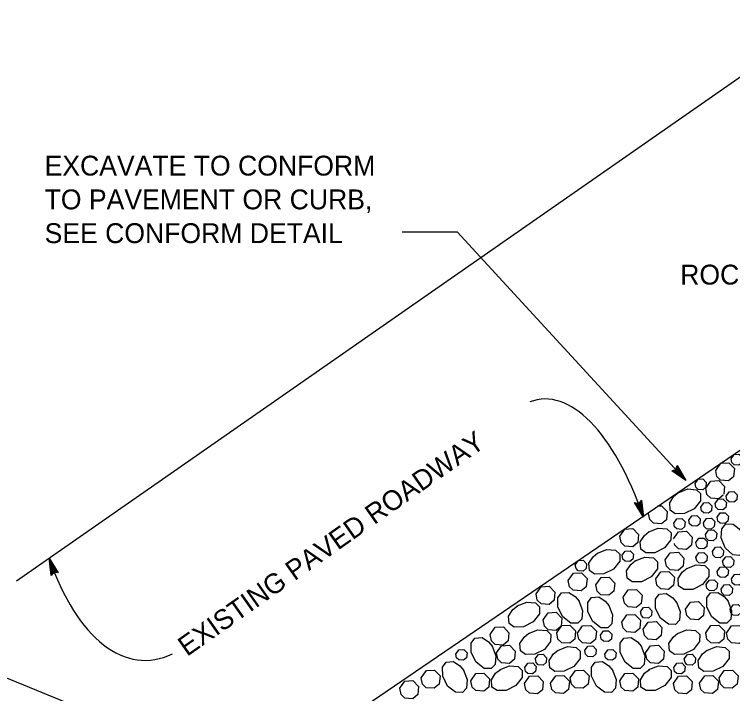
# Model space of a CAD drawing. Extents: x -894 to 866, y -476 to 714.
# Drawn here: x -271.9 to -18.8, y 161.3 to 400.6 of the extents above; entities that cross this region are included whole.
import ezdxf

# ---------------------------------------------------------------- set-up
doc = ezdxf.new("R2010")
doc.units = 0
for name, color, linetype in [('56 Stage 3 Anno', 7, 'Continuous'), ('57 Undefined', 7, 'Continuous'), ('60 Nongeo Data', 7, 'Continuous')]:
    doc.layers.add(name, color=color, linetype=linetype)

msp = doc.modelspace()

# ---------------------------------------------------------------- linework, layer by layer
at = {"layer": '56 Stage 3 Anno'}
for p, q in [((-135.31, 324), (-115.86, 324)), ((-35.34, 236.37), (-115.86, 324)), ((-485.58, 252.76), (-235.95, 151.04)), ((-38.8, 240.14), (-38.36, 241.61)), ((-38.71, 240.45), (-38.1, 239.37)), ((-38.58, 240.81), (-37.18, 238.37)), ((-38.48, 241.22), (-36.26, 237.37)), ((-38.36, 241.61), (-38.36, 241.61)), ((-38.36, 241.61), (-35.34, 236.37)), ((-40.3, 239.83), (-38.8, 240.14)), ((-35.34, 236.37), (-40.3, 239.83)), ((-40.3, 239.83), (-40.3, 239.83)), ((-36.27, 237.37), (-39.88, 239.9)), ((-37.18, 238.37), (-39.51, 240)), ((-38.1, 239.37), (-39.09, 240.07)), ((-35.34, 236.37), (-35.34, 236.37)), ((-50.27, 223.43), (-53.43, 228.59)), ((-53.43, 228.59), (-53.43, 228.59)), ((-53.43, 228.59), (-51.94, 228.27)), ((-50.72, 224.72), (-53.03, 228.48)), ((-51.16, 226), (-52.65, 228.43)), ((-51.6, 227.29), (-52.24, 228.33)), ((-51.94, 228.27), (-50.95, 229.44)), ((-51.74, 228.52), (-51.6, 227.29)), ((-51.47, 228.8), (-51.16, 226)), ((-51.21, 229.13), (-50.72, 224.71)), ((-50.95, 229.44), (-50.95, 229.44)), ((-50.95, 229.44), (-50.27, 223.43)), ((-50.27, 223.43), (-50.27, 223.43)), ((-258.95, 202.95), (-259.62, 208.97)), ((-259.62, 208.97), (-259.62, 208.97)), ((-259.62, 208.97), (-256.47, 203.81)), ((-258.69, 203.27), (-259.18, 207.68)), ((-259.18, 207.67), (-256.88, 203.91)), ((-258.43, 203.6), (-258.74, 206.39)), ((-258.74, 206.39), (-257.26, 203.96)), ((-258.16, 203.88), (-258.3, 205.11)), ((-258.3, 205.11), (-257.67, 204.07)), ((-257.96, 204.13), (-258.95, 202.95)), ((-258.95, 202.95), (-258.95, 202.95)), ((-256.47, 203.81), (-257.96, 204.13)), ((-256.47, 203.81), (-256.47, 203.81))]:
    msp.add_line(p, q, dxfattribs=at)
for centre, major_axis, ratio, start_param, end_param in [((-76.94, 176.78), (9.43, -88.24), 0.406988, 2.083758, 3.252367), ((-225.79, 257.54), (0, 84.54), 0.489041, 2.182883, 3.375209)]:
    msp.add_ellipse(centre, major_axis=major_axis, ratio=ratio, start_param=start_param, end_param=end_param, dxfattribs=at)
at = {"layer": '60 Nongeo Data'}
for p, q in [((-271.08, 200.98), (15.31, 400.65)), ((-265.82, 76.94), (117.78, 338.39))]:
    msp.add_line(p, q, dxfattribs=at)
for points in [[(-19.39, 244.03), (-18.32, 245.55), (-16.62, 245.65), (-15.43, 244.42), (-15.6, 242.69), (-16.66, 241.81), (-18.34, 241.94), (-19.14, 242.71), (-19.39, 244.03)], [(-24.8, 239.95), (-23.02, 242.48), (-20.17, 242.64), (-18.19, 240.59), (-18.48, 237.72), (-20.24, 236.25), (-23.05, 236.46), (-24.37, 237.74), (-24.8, 239.95)], [(-32.07, 235.31), (-31, 236.83), (-29.29, 236.93), (-28.1, 235.7), (-28.27, 233.98), (-29.33, 233.1), (-31.02, 233.22), (-31.81, 233.99), (-32.07, 235.31)], [(-28.31, 233.64), (-26.53, 236.18), (-23.68, 236.34), (-21.7, 234.29), (-21.97, 231.62)], [(-37.99, 232.08), (-34.66, 233.4), (-31.59, 233.14), (-30.14, 231.75), (-30.18, 229.27), (-32.4, 226.44), (-35.81, 224.74), (-39.03, 224.68), (-40.84, 225.97), (-41.01, 228.53), (-39.54, 230.82), (-37.86, 232.17)], [(-22.21, 231.24), (-23.75, 229.95), (-26.56, 230.16), (-27.88, 231.44), (-28.31, 233.64)], [(-21.15, 230.91), (-20.08, 232.43), (-18.37, 232.53), (-17.18, 231.29), (-17.35, 229.57), (-18.41, 228.69), (-20.09, 228.81), (-20.89, 229.58), (-21.14, 230.9)], [(-30.07, 227.04), (-29, 228.56), (-27.3, 228.66), (-26.11, 227.43), (-26.28, 225.71), (-27.33, 224.83), (-29.02, 224.95), (-29.82, 225.72), (-30.07, 227.04)], [(-25.01, 228.25), (-23.94, 229.77), (-22.23, 229.87), (-21.04, 228.64), (-21.21, 226.91), (-22.27, 226.04), (-23.95, 226.16), (-24.75, 226.93), (-25.01, 228.25)], [(-45.32, 227.4), (-43.85, 227.48), (-41.87, 225.43), (-42.16, 222.55), (-43.92, 221.09), (-46.73, 221.29), (-48.05, 222.58), (-48.48, 224.78)], [(-39.54, 221.38), (-38.47, 222.9), (-36.76, 223), (-35.57, 221.77), (-35.74, 220.04), (-36.8, 219.16), (-38.49, 219.29), (-39.28, 220.06), (-39.54, 221.38)], [(-34.24, 222.44), (-33.16, 223.97), (-31.46, 224.06), (-30.27, 222.83), (-30.44, 221.11), (-31.5, 220.23), (-33.18, 220.35), (-33.98, 221.12), (-34.23, 222.44)], [(-29.11, 221.49), (-28.04, 223.01), (-26.33, 223.11), (-25.14, 221.88), (-25.31, 220.15), (-26.37, 219.28), (-28.06, 219.4), (-28.85, 220.17), (-29.11, 221.49)], [(-24.28, 223.42), (-23.21, 224.94), (-21.5, 225.04), (-20.32, 223.81), (-20.49, 222.08), (-21.54, 221.21), (-23.23, 221.33), (-24.02, 222.1), (-24.28, 223.42)], [(-15.38, 217.75), (-14.32, 214.33), (-14.82, 211.29), (-16.32, 209.95), (-18.79, 210.18), (-21.44, 212.61), (-22.88, 216.14), (-22.68, 219.36), (-21.26, 221.07), (-18.69, 221.04), (-16.52, 219.4), (-15.31, 217.61)], [(-58.58, 216.75), (-56.8, 219.28), (-53.95, 219.44), (-51.97, 217.39), (-52.26, 214.52), (-54.02, 213.06), (-56.83, 213.26), (-58.15, 214.54), (-58.58, 216.75)], [(-48.39, 218.26), (-45.05, 219.59), (-41.99, 219.32), (-40.53, 217.94), (-40.58, 215.45), (-42.79, 212.63), (-46.2, 210.92), (-49.42, 210.86), (-51.23, 212.15), (-51.41, 214.71), (-49.94, 217.01), (-48.25, 218.35)], [(-39.66, 215.81), (-37.87, 218.34), (-35.03, 218.5), (-33.05, 216.45), (-33.33, 213.58), (-35.09, 212.11), (-37.9, 212.32), (-39.23, 213.6), (-39.34, 214.18)], [(-28.38, 217.39), (-27.31, 218.91), (-25.61, 219.01), (-24.42, 217.77), (-24.59, 216.05), (-25.64, 215.17), (-27.33, 215.29), (-28.13, 216.06), (-28.38, 217.39)], [(-31.76, 214.49), (-30.69, 216.01), (-28.98, 216.11), (-27.8, 214.88), (-27.97, 213.15), (-29.02, 212.28), (-30.71, 212.4), (-31.5, 213.17), (-31.76, 214.49)], [(-25.97, 211.35), (-24.9, 212.87), (-23.19, 212.97), (-22, 211.74), (-22.18, 210.02), (-23.23, 209.14), (-24.92, 209.26), (-25.71, 210.03), (-25.97, 211.35)], [(-66.44, 210.79), (-63.1, 212.11), (-60.04, 211.85), (-58.58, 210.46), (-58.63, 207.98), (-60.84, 205.15), (-64.25, 203.44), (-67.47, 203.39), (-69.29, 204.68), (-69.46, 207.24), (-67.99, 209.53), (-66.3, 210.88)], [(-57.77, 210.01), (-56.7, 211.53), (-54.99, 211.63), (-53.8, 210.39), (-53.97, 208.67), (-55.03, 207.79), (-56.72, 207.91), (-57.51, 208.68), (-57.77, 210.01)], [(-42.58, 208.38), (-40.8, 210.91), (-37.95, 211.08), (-35.97, 209.02), (-36.26, 206.15), (-38.02, 204.69), (-40.83, 204.89), (-42.15, 206.17), (-42.58, 208.38)], [(-31.76, 209.42), (-30.69, 210.94), (-28.98, 211.04), (-27.8, 209.81), (-27.97, 208.08), (-29.02, 207.21), (-30.71, 207.33), (-31.5, 208.1), (-31.76, 209.42)], [(-74.25, 206.69), (-73.18, 208.21), (-71.47, 208.31), (-70.29, 207.07), (-70.46, 205.35), (-71.51, 204.47), (-73.2, 204.59), (-73.99, 205.36), (-74.25, 206.69)], [(-53.15, 208.05), (-49.81, 209.37), (-46.75, 209.11), (-45.29, 207.73), (-45.34, 205.24), (-47.55, 202.41), (-50.96, 200.71), (-54.18, 200.65), (-55.99, 201.94), (-56.17, 204.5), (-54.7, 206.79), (-53.01, 208.14)], [(-22.35, 207.97), (-21.28, 209.49), (-19.57, 209.59), (-18.39, 208.36), (-18.56, 206.64), (-19.61, 205.76), (-21.3, 205.88), (-22.09, 206.65), (-22.35, 207.97)], [(-35.02, 205.36), (-31.69, 206.68), (-28.62, 206.41), (-27.17, 205.03), (-27.21, 202.54), (-29.42, 199.72), (-32.84, 198.01), (-36.06, 197.95), (-37.87, 199.24), (-38.04, 201.8), (-36.57, 204.1), (-34.89, 205.44)], [(-24.28, 204.35), (-23.21, 205.87), (-21.5, 205.97), (-20.32, 204.74), (-20.49, 203.01), (-21.54, 202.14), (-23.23, 202.26), (-24.02, 203.03), (-24.28, 204.35)], [(-76.73, 201.17), (-74.94, 203.71), (-72.1, 203.87), (-70.12, 201.82), (-70.4, 198.94), (-72.16, 197.48), (-74.97, 197.68), (-76.29, 198.96), (-76.72, 201.17)], [(-45.94, 201.67), (-44.15, 204.2), (-41.31, 204.37), (-39.33, 202.31), (-39.61, 199.44), (-41.37, 197.98), (-44.18, 198.18), (-45.51, 199.46), (-45.94, 201.67)], [(-19.21, 201.7), (-18.14, 203.22), (-16.44, 203.32), (-15.25, 202.08), (-15.42, 200.36), (-16.47, 199.48), (-18.16, 199.6), (-18.96, 200.37), (-19.21, 201.69)], [(-66.98, 199.62), (-65.19, 202.15), (-62.35, 202.31), (-60.37, 200.26), (-60.65, 197.39), (-62.41, 195.92), (-65.22, 196.13), (-66.55, 197.41), (-66.98, 199.61)], [(-28.14, 199.77), (-27.07, 201.29), (-25.36, 201.38), (-24.18, 200.15), (-24.35, 198.43), (-25.4, 197.55), (-27.09, 197.67), (-27.88, 198.44), (-28.14, 199.76)], [(-88.08, 196.41), (-86.3, 198.94), (-83.45, 199.11), (-81.47, 197.05), (-81.76, 194.18), (-83.52, 192.72), (-86.33, 192.92), (-87.65, 194.2), (-88.08, 196.41)], [(-57.37, 195.3), (-55.59, 197.84), (-52.74, 198), (-50.76, 195.95), (-51.05, 193.07), (-52.81, 191.61), (-55.62, 191.81), (-56.94, 193.1), (-57.37, 195.3)], [(-22.83, 198.08), (-21.76, 199.6), (-20.06, 199.69), (-18.87, 198.46), (-19.04, 196.74), (-20.09, 195.86), (-21.78, 195.98), (-22.58, 196.75), (-22.83, 198.07)], [(-73.01, 193.94), (-71.69, 190.61), (-71.96, 187.54), (-73.34, 186.09), (-75.83, 186.13), (-78.65, 188.34), (-80.36, 191.76), (-80.42, 194.98), (-79.13, 196.79), (-76.57, 196.96), (-74.27, 195.49), (-72.93, 193.81)], [(-62.44, 192.32), (-61.12, 188.99), (-61.38, 185.92), (-62.77, 184.47), (-65.26, 184.51), (-68.08, 186.72), (-69.79, 190.14), (-69.85, 193.36), (-68.56, 195.17), (-65.99, 195.34), (-63.7, 193.87), (-62.36, 192.19)], [(-38.65, 193.51), (-37.33, 190.18), (-37.6, 187.11), (-38.98, 185.65), (-41.47, 185.7), (-44.29, 187.91), (-46, 191.33), (-46.06, 194.55), (-44.77, 196.36), (-42.2, 196.53), (-39.91, 195.06), (-38.57, 193.38)], [(-20.53, 193.94), (-19.21, 190.61), (-19.47, 187.54), (-20.86, 186.09), (-23.34, 186.13), (-26.17, 188.34), (-27.88, 191.76), (-27.93, 194.98), (-26.65, 196.79), (-24.08, 196.96), (-21.79, 195.49), (-20.44, 193.81)], [(-94.72, 192.16), (-91.39, 193.48), (-88.32, 193.22), (-86.86, 191.83), (-86.91, 189.34), (-89.12, 186.52), (-92.54, 184.81), (-95.76, 184.75), (-97.57, 186.04), (-97.74, 188.6), (-96.27, 190.9), (-94.59, 192.24)], [(-35.45, 190.99), (-33.67, 193.52), (-30.82, 193.69), (-28.84, 191.63), (-29.13, 188.76), (-30.89, 187.3), (-33.7, 187.5), (-35.02, 188.78), (-35.45, 190.99)], [(-19.7, 191.07), (-18.63, 192.6), (-16.92, 192.69), (-15.73, 191.46), (-15.9, 189.74), (-16.96, 188.86), (-18.65, 188.98), (-19.44, 189.75), (-19.7, 191.07)], [(-85.59, 187.23), (-83.81, 189.77), (-80.96, 189.93), (-78.98, 187.88), (-79.27, 185.01), (-81.03, 183.54), (-83.84, 183.75), (-85.16, 185.03), (-85.59, 187.23)], [(-51.25, 190.1), (-50.18, 191.63), (-48.47, 191.72), (-47.28, 190.49), (-47.45, 188.77), (-48.51, 187.89), (-50.19, 188.01), (-50.99, 188.78), (-51.24, 190.1)], [(-57.87, 186.49), (-56.09, 189.03), (-53.24, 189.19), (-51.26, 187.14), (-51.55, 184.26), (-53.31, 182.8), (-56.12, 183.01), (-57.44, 184.29), (-57.87, 186.49)], [(-104.23, 182.1), (-102.44, 184.64), (-99.6, 184.8), (-97.62, 182.75), (-97.9, 179.87), (-99.66, 178.41), (-102.48, 178.61), (-103.8, 179.89), (-104.23, 182.1)], [(-80.8, 182.72), (-79.02, 185.26), (-76.17, 185.42), (-74.19, 183.37), (-74.48, 180.49), (-76.23, 179.03), (-79.05, 179.23), (-80.37, 180.51), (-80.8, 182.72)], [(-73.46, 182.61), (-71.68, 185.15), (-68.83, 185.31), (-66.85, 183.26), (-67.14, 180.38), (-68.9, 178.92), (-71.71, 179.12), (-73.03, 180.41), (-73.46, 182.61)], [(-50.34, 183.98), (-48.55, 186.51), (-45.71, 186.67), (-43.73, 184.62), (-44.01, 181.75), (-45.77, 180.28), (-48.58, 180.49), (-49.91, 181.77), (-50.34, 183.97)], [(-28.31, 182.72), (-26.53, 185.26), (-23.68, 185.42), (-21.7, 183.37), (-21.99, 180.49), (-23.75, 179.03), (-26.56, 179.23), (-27.88, 180.51), (-28.31, 182.72)], [(-20.98, 182.61), (-19.2, 185.15), (-16.35, 185.31), (-14.37, 183.26), (-14.65, 180.38), (-16.41, 178.92), (-19.22, 179.12), (-20.55, 180.41), (-20.98, 182.61)], [(-90.75, 182.49), (-87.41, 183.81), (-84.34, 183.54), (-82.89, 182.16), (-82.94, 179.67), (-85.15, 176.85), (-88.56, 175.14), (-91.78, 175.08), (-93.59, 176.37), (-93.77, 178.93), (-92.29, 181.23), (-90.61, 182.57)], [(-65.35, 181.83), (-64.28, 183.35), (-62.57, 183.45), (-61.38, 182.21), (-61.56, 180.49), (-62.61, 179.61), (-64.3, 179.73), (-65.09, 180.5), (-65.35, 181.83)], [(-38.26, 182.49), (-34.92, 183.81), (-31.86, 183.54), (-30.4, 182.16), (-30.45, 179.67), (-32.66, 176.85), (-36.08, 175.14), (-39.3, 175.08), (-41.11, 176.37), (-41.28, 178.93), (-39.81, 181.23), (-38.13, 182.57)], [(-103.55, 177.98), (-102.22, 174.64), (-102.49, 171.58), (-103.87, 170.12), (-106.36, 170.17), (-109.18, 172.38), (-110.89, 175.79), (-110.95, 179.01), (-109.66, 180.82), (-107.1, 181), (-104.8, 179.53), (-103.46, 177.84)], [(-51.06, 177.98), (-49.74, 174.64), (-50, 171.58), (-51.39, 170.12), (-53.87, 170.17), (-56.7, 172.38), (-58.41, 175.79), (-58.46, 179.01), (-57.18, 180.82), (-54.61, 181), (-52.32, 179.53), (-50.97, 177.84)], [(-102.03, 175.63), (-100.25, 178.17), (-97.4, 178.33), (-95.42, 176.28), (-95.71, 173.4), (-97.46, 171.94), (-100.28, 172.14), (-101.6, 173.42), (-102.03, 175.63)], [(-80.4, 176.53), (-77.06, 177.85), (-74, 177.58), (-72.54, 176.2), (-72.59, 173.71), (-74.8, 170.89), (-78.21, 169.18), (-81.43, 169.12), (-83.24, 170.41), (-83.42, 172.98), (-81.95, 175.27), (-80.26, 176.61)], [(-70.87, 176.47), (-69.8, 178), (-68.09, 178.09), (-66.9, 176.86), (-67.07, 175.14), (-68.13, 174.26), (-69.82, 174.38), (-70.61, 175.15), (-70.87, 176.47)], [(-49.54, 175.63), (-47.76, 178.17), (-44.91, 178.33), (-42.93, 176.28), (-43.22, 173.4), (-44.98, 171.94), (-47.79, 172.14), (-49.11, 173.42), (-49.54, 175.63)], [(-27.91, 176.53), (-24.57, 177.85), (-21.51, 177.58), (-20.05, 176.2), (-20.1, 173.71), (-22.31, 170.89), (-25.73, 169.18), (-28.95, 169.12), (-30.76, 170.41), (-30.93, 172.98), (-29.46, 175.27), (-27.78, 176.61)], [(-116.33, 175.22), (-115.26, 176.74), (-113.55, 176.84), (-112.36, 175.61), (-112.54, 173.88), (-113.59, 173.01), (-115.28, 173.13), (-116.07, 173.9), (-116.33, 175.22)], [(-88.35, 173.55), (-87.27, 175.07), (-85.57, 175.17), (-84.38, 173.94), (-84.55, 172.21), (-85.61, 171.33), (-87.29, 171.46), (-88.09, 172.22), (-88.34, 173.55)], [(-63.85, 175.22), (-62.77, 176.74), (-61.07, 176.84), (-59.88, 175.61), (-60.05, 173.88), (-61.11, 173.01), (-62.79, 173.13), (-63.59, 173.9), (-63.84, 175.22)], [(-35.86, 173.55), (-34.79, 175.07), (-33.08, 175.17), (-31.89, 173.94), (-32.07, 172.21), (-33.12, 171.33), (-34.81, 171.46), (-35.6, 172.22), (-35.86, 173.55)], [(-113.64, 169.56), (-112.31, 166.23), (-112.58, 163.16), (-113.96, 161.7), (-116.45, 161.75), (-119.27, 163.96), (-120.98, 167.38), (-121.04, 170.6), (-119.75, 172.41), (-117.19, 172.58), (-114.89, 171.11), (-113.55, 169.43)], [(-92.02, 170.45), (-90.95, 171.98), (-89.25, 172.07), (-88.06, 170.84), (-88.23, 169.12), (-89.29, 168.24), (-90.97, 168.36), (-91.77, 169.13), (-92.02, 170.45)], [(-61.15, 169.56), (-59.83, 166.23), (-60.09, 163.16), (-61.48, 161.7), (-63.96, 161.75), (-66.79, 163.96), (-68.5, 167.38), (-68.55, 170.6), (-67.27, 172.41), (-64.7, 172.58), (-62.41, 171.11), (-61.06, 169.43)], [(-39.54, 170.45), (-38.47, 171.98), (-36.76, 172.07), (-35.57, 170.84), (-35.74, 169.12), (-36.8, 168.24), (-38.49, 168.36), (-39.28, 169.13), (-39.54, 170.45)], [(-128.51, 166.84), (-126.73, 169.38), (-123.88, 169.54), (-121.9, 167.49), (-122.19, 164.62), (-123.95, 163.15), (-126.76, 163.36), (-128.08, 164.64), (-128.51, 166.84)], [(-100.78, 169.73), (-97.45, 171.05), (-94.38, 170.79), (-92.93, 169.4), (-92.97, 166.92), (-95.18, 164.09), (-98.6, 162.38), (-101.82, 162.33), (-103.63, 163.61), (-103.8, 166.18), (-102.33, 168.47), (-100.65, 169.82)], [(-76.03, 166.84), (-74.24, 169.38), (-71.4, 169.54), (-69.42, 167.49), (-69.7, 164.62), (-71.46, 163.15), (-74.27, 163.36), (-75.6, 164.64), (-76.03, 166.84)], [(-48.3, 169.73), (-44.96, 171.05), (-41.9, 170.79), (-40.44, 169.4), (-40.49, 166.92), (-42.7, 164.09), (-46.11, 162.38), (-49.33, 162.33), (-51.14, 163.61), (-51.32, 166.18), (-49.85, 168.47), (-48.16, 169.82)], [(-23.54, 166.84), (-21.76, 169.38), (-18.91, 169.54), (-16.93, 167.49), (-17.22, 164.62), (-18.98, 163.15), (-21.79, 163.36), (-23.11, 164.64), (-23.54, 166.84)], [(-111.07, 165.82), (-109.28, 168.36), (-106.44, 168.52), (-104.46, 166.47), (-104.74, 163.59), (-106.5, 162.13), (-109.31, 162.33), (-110.64, 163.61), (-111.06, 165.82)], [(-92.14, 164.88), (-90.36, 167.42), (-87.51, 167.58), (-85.53, 165.53), (-85.82, 162.65), (-87.58, 161.19), (-90.39, 161.39), (-91.71, 162.67), (-92.14, 164.88)], [(-82.94, 164.99), (-81.16, 167.52), (-78.31, 167.68), (-76.33, 165.63), (-76.62, 162.76), (-78.38, 161.29), (-81.19, 161.5), (-82.51, 162.78), (-82.94, 164.98)], [(-58.58, 165.82), (-56.8, 168.36), (-53.95, 168.52), (-51.97, 166.47), (-52.26, 163.59), (-54.02, 162.13), (-56.83, 162.33), (-58.15, 163.61), (-58.58, 165.82)], [(-39.66, 164.88), (-37.87, 167.42), (-35.03, 167.58), (-33.05, 165.53), (-33.33, 162.65), (-35.09, 161.19), (-37.9, 161.39), (-39.23, 162.67), (-39.66, 164.88)], [(-30.46, 164.99), (-28.67, 167.52), (-25.83, 167.68), (-23.85, 165.63), (-24.13, 162.76), (-25.89, 161.29), (-28.7, 161.5), (-30.03, 162.78), (-30.46, 164.98)], [(-136.09, 163.16), (-134.31, 165.7), (-131.46, 165.86), (-129.48, 163.81), (-129.77, 160.93), (-131.53, 159.47), (-134.34, 159.67), (-135.66, 160.96), (-136.09, 163.16)]]:
    msp.add_lwpolyline(points, dxfattribs=at)

# ---------------------------------------------------------------- texts
at = {"layer": '57 Undefined'}
for s, p in [('EXCAVATE TO CONFORM', (-261.22, 343.84)), ('TO PAVEMENT OR CURB,', (-261.22, 331.94)), ('SEE CONFORM DETAIL', (-261.22, 320.04)), ('ROCK', (-37.3, 305.43))]:
    msp.add_text(s, height=7, dxfattribs=at).set_placement(p)
msp.add_text('EXISTING PAVED ROADWAY', height=7, rotation=35.1601, dxfattribs=at).set_placement((-211.04, 174.19))

doc.saveas('drawing.dxf')
